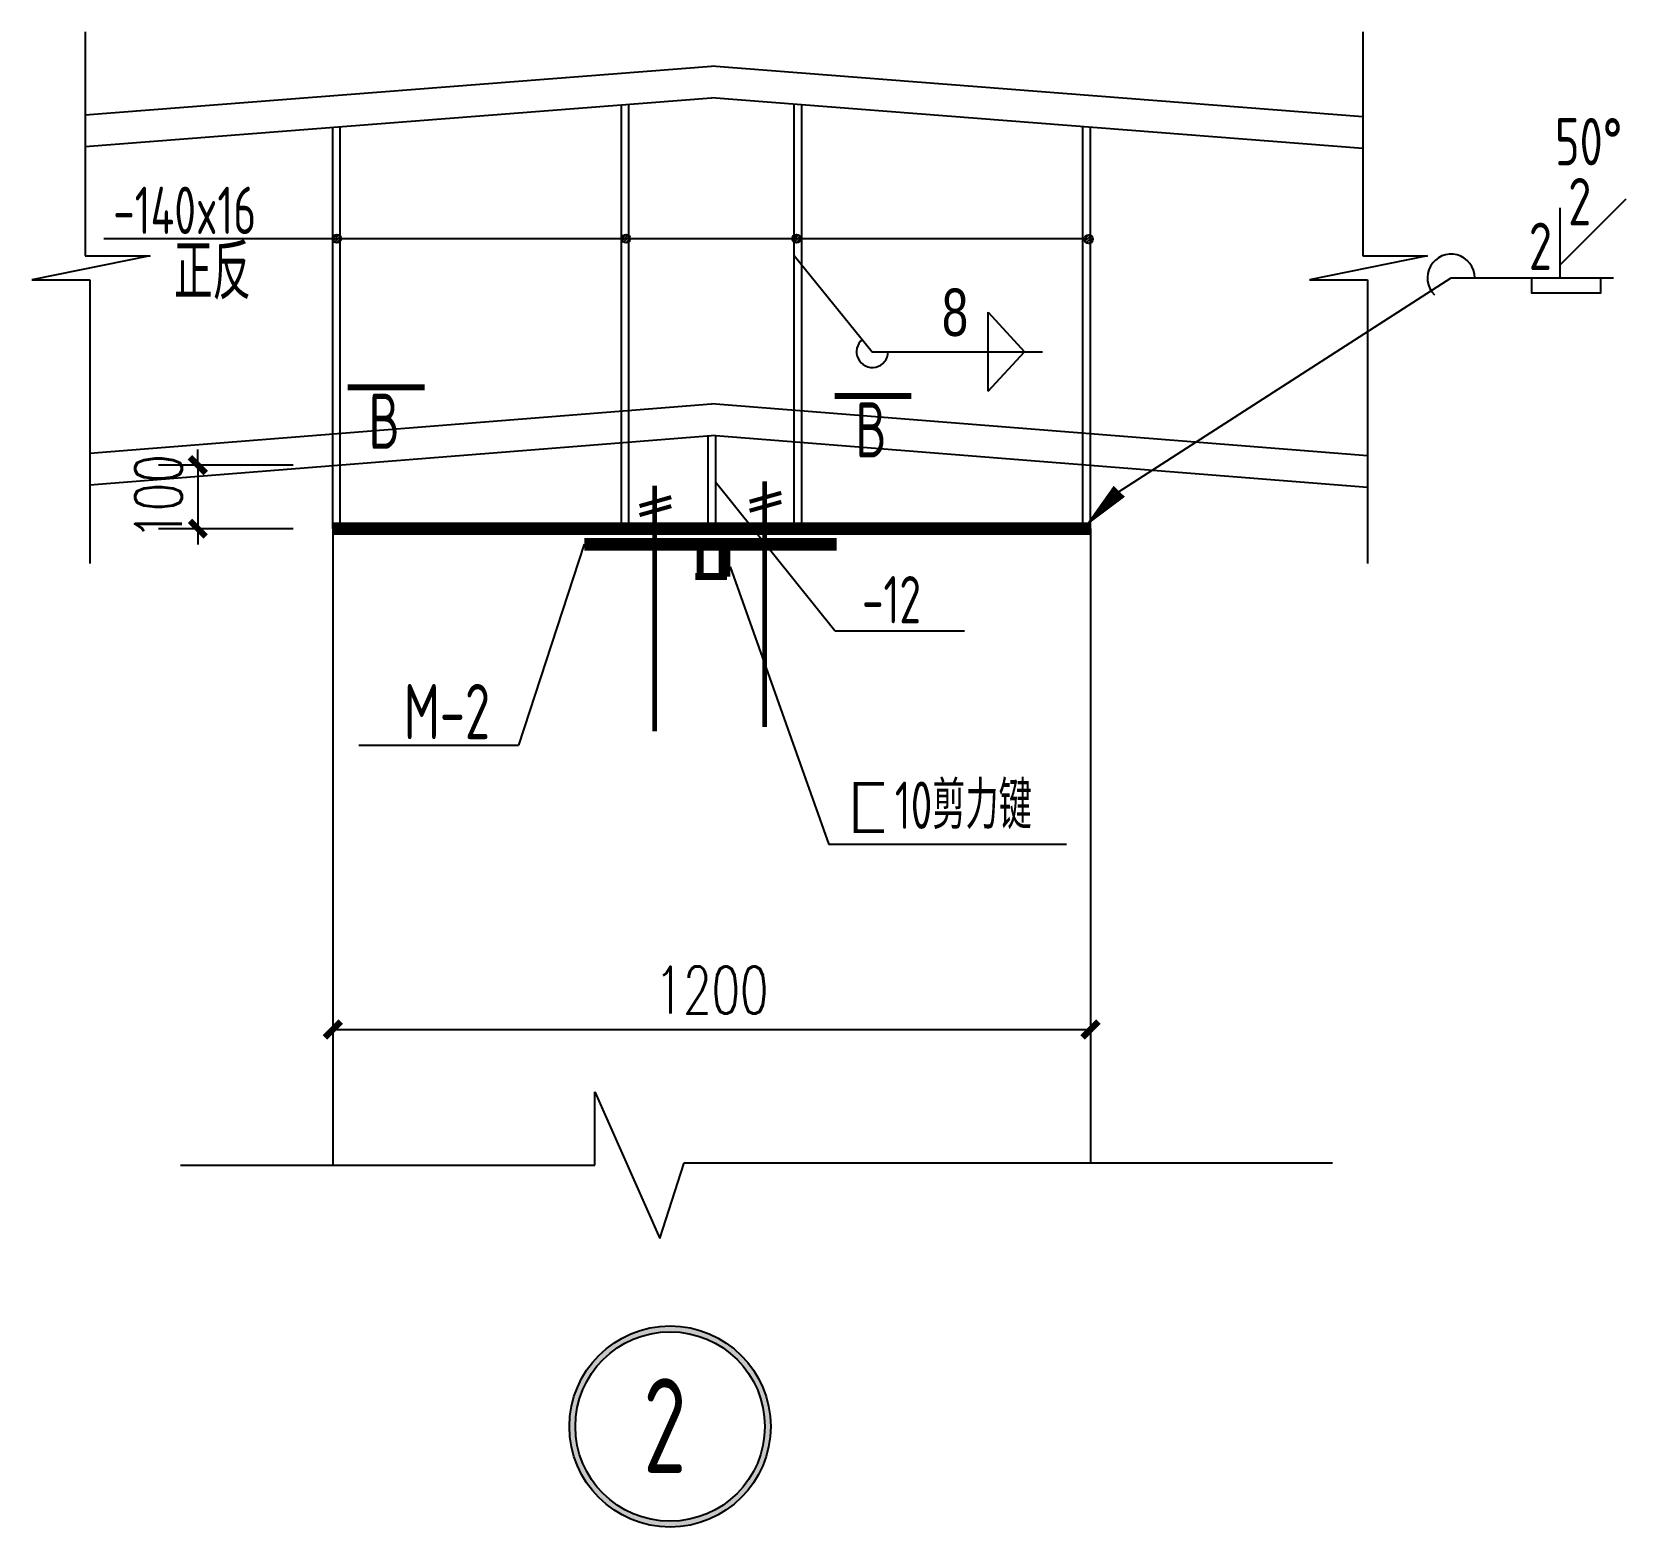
# Model space of a CAD drawing. Extents: x -73672 to 366960, y -527333 to 140666.
# Drawn here: x 218040 to 228139, y -410563 to -401088 of the extents above; entities that cross this region are included whole.
import ezdxf

# ---------------------------------------------------------------- set-up
doc = ezdxf.new("R2010")
doc.units = 0
doc.header["$LTSCALE"] = 1000
doc.header["$MEASUREMENT"] = 0
for name, pattern in [('CENTERR', [30, 25, -2, 1, -2]), ('CENTERX2', [4, 2.5, -0.5, 0.5, -0.5]), ('DASHED1', [4.5, 3, -1.5])]:
    doc.linetypes.add(name, pattern=pattern)
for name, color, linetype in [('1', 1, 'CENTERX2'), ('10', 7, 'Continuous'), ('116', 1, 'Continuous'), ('1A', 1, 'DASHED1'), ('2', 2, 'CENTERR'), ('AXIS', 3, 'Continuous'), ('Colum', 2, 'Continuous'), ('DIM', 3, 'Continuous'), ('PUB_DIM', 3, 'Continuous'), ('PUB_TEXT', 7, 'Continuous'), ('SYMB', 7, 'Continuous'), ('TEXT', 3, 'Continuous'), ('建-尺寸', 3, 'Continuous'), ('文字', 7, 'Continuous'), ('柱子', 3, 'Continuous')]:
    doc.layers.add(name, color=color, linetype=linetype)
doc.layers.add('Pkpm_层130', color=9, linetype='Continuous', lineweight=18)
doc.styles.add('A-DIM_T3', font='SIMPLEX', dxfattribs={"width": 0.705882, "bigfont": 'GBCBIG'})
doc.styles.add('ACC2', font='gas.shx', dxfattribs={"width": 0.7, "bigfont": 'Tssdchn.shx'})
doc.styles.add('CADF', font='Tssdeng.shx', dxfattribs={"width": 0.7, "bigfont": 'Tssdchn.shx'})
doc.styles.add('PkpmHz', font='Pkpmeng', dxfattribs={"width": 0.7, "bigfont": 'hztxt'})
doc.styles.add('TSSD_Dimension', font='Tssdeng.shx', dxfattribs={"width": 0.7, "bigfont": '1hztxt.shx'})
doc.styles.add('TSSD_Label', font='Tssdeng.shx', dxfattribs={"width": 0.7, "bigfont": 'hztxt.shx'})
doc.styles.add('TSSD_Rein', font='Tssdeng.shx', dxfattribs={"width": 0.7, "bigfont": 'hztxt.shx'})
doc.dimstyles.new('A-DIM-100', dxfattribs={"dimtxt": 297.5, "dimasz": 100, "dimexe": 250, "dimexo": 300, "dimgap": 100, "dimtad": 1, "dimdec": 0, "dimzin": 0, "dimdsep": 46, "dimtxsty": 'A-DIM_T3', "dimblk": 'ARCHTICK', "dimcen": 0.09, "dimclrt": 7, "dimazin": 2, "dimtfac": 1, "dimtdec": 0, "dimtix": 1, "dimtmove": 2, "dimatfit": 3, "dimfxl": 0, "dimtolj": 1, "dimtzin": 0, "dimarcsym": 0})
doc.dimstyles.new('箭头', dxfattribs={"dimtxt": 3.5, "dimasz": 2.5, "dimexe": 1, "dimexo": 1, "dimgap": 1, "dimtad": 1, "dimdec": 0, "dimlfac": 100, "dimdsep": 46, "dimtxsty": 'CADF', "dimcen": 1, "dimclrd": 256, "dimclre": 256, "dimclrt": 256, "dimadec": 0, "dimazin": 0, "dimtfac": 1, "dimtdec": 0, "dimtix": 1, "dimtmove": 2, "dimatfit": 3, "dimfxl": 0, "dimlwd": -1, "dimlwe": -1, "dimarcsym": 0})

# ---------------------------------------------------------------- blocks, each defined once
blk = doc.blocks.new('_ArchTick')
at = {"color": 0, "linetype": 'ByBlock', "const_width": 0.4}
blk.add_lwpolyline([(-0.5, -0.5), (0.5, 0.5)], dxfattribs=at)
blk = doc.blocks.new('*D9078')
at = {"layer": 'Defpoints', "color": 0}
for p in [(219994, -403834), (219091, -404236), (219994, -404236)]:
    blk.add_point(p, dxfattribs=at)
at = {"layer": '建-尺寸', "color": 0, "lineweight": -2}
for p, q in [((219091, -403834), (219091, -403734)), ((219694, -403834), (218841, -403834)), ((219091, -403834), (219091, -404236)), ((219694, -404236), (218841, -404236)), ((219091, -404236), (219091, -404336))]:
    blk.add_line(p, q, dxfattribs=at)
at = {"layer": '建-尺寸', "color": 0, "linetype": 'ByBlock', "lineweight": -2, "xscale": 100, "yscale": 100, "zscale": 100}
for p, rotation in [((219091, -403834), 270), ((219091, -404236), 90)]:
    blk.add_blockref('_ArchTick', p, dxfattribs=dict(at, rotation=rotation))
at = {"layer": '建-尺寸', "color": 7, "insert": (218842, -404035), "char_height": 297.5, "attachment_point": 5, "rotation": 90, "style": 'A-DIM_T3'}
blk.add_mtext('\\A1;100', dxfattribs=at)
blk = doc.blocks.new('*D9088')
at = {"layer": 'Defpoints', "color": 0}
for p in [(219946, -406252), (224746, -406252), (224746, -407409)]:
    blk.add_point(p, dxfattribs=at)
at = {"layer": '建-尺寸', "color": 0, "lineweight": -2}
for p, q in [((219946, -406552), (219946, -407659)), ((224746, -406552), (224746, -407659)), ((219946, -407409), (224746, -407409))]:
    blk.add_line(p, q, dxfattribs=at)
at = {"layer": '建-尺寸', "color": 0, "linetype": 'ByBlock', "lineweight": -2, "xscale": 100, "yscale": 100, "zscale": 100, "rotation": 180}
blk.add_blockref('_ArchTick', (219946, -407409), dxfattribs=at)
at = {"layer": '建-尺寸', "color": 0, "linetype": 'ByBlock', "lineweight": -2, "xscale": 100, "yscale": 100, "zscale": 100}
blk.add_blockref('_ArchTick', (224746, -407409), dxfattribs=at)
at = {"layer": '建-尺寸', "color": 7, "insert": (222346, -407160), "char_height": 297.5, "attachment_point": 5, "style": 'A-DIM_T3'}
blk.add_mtext('\\A1;1200', dxfattribs=at)

msp = doc.modelspace()

# ---------------------------------------------------------------- hatches: boundary and pattern name
at = {"layer": '1A', "linetype": 'Continuous', "ltscale": 0.05}
h = msp.add_hatch(dxfattribs=at)
h.set_pattern_fill('ANSI31', color=0, scale=100, style=0)
h.set_pattern_definition([(45, (-96916086.765, 10152802.341), (-8.8388347648, 8.8388347648), [])])
h.paths.add_polyline_path([(219998.82, -402398.42, 1), (219944.57, -402398.42)])
h.paths.add_polyline_path([(219944.57, -402398.42, 1), (219998.82, -402398.42)])
h = msp.add_hatch(dxfattribs=at)
h.set_pattern_fill('ANSI31', color=0, scale=100, style=0)
h.set_pattern_definition([(45, (-96914254.871, 10152802.341), (-8.8388347648, 8.8388347648), [])])
h.paths.add_polyline_path([(221776.47, -402398.42), (221830.71, -402398.42, 1)])
h.paths.add_polyline_path([(221830.71, -402398.42), (221776.47, -402398.42, 1)])
h = msp.add_hatch(dxfattribs=at)
h.set_pattern_fill('ANSI31', color=0, scale=100, style=0)
h.set_pattern_definition([(45, (-96913174.796, 10152802.341), (-8.8388347648, 8.8388347648), [])])
h.paths.add_polyline_path([(222856.54, -402398.42), (222910.79, -402398.42, 1)])
h.paths.add_polyline_path([(222910.79, -402398.42), (222856.54, -402398.42, 1)])
h = msp.add_hatch(dxfattribs=at)
h.set_pattern_fill('ANSI31', color=0, scale=100, style=0)
h.set_pattern_definition([(45, (-96911323.766, 10152799.111), (-8.8388347648, 8.8388347648), [])])
h.paths.add_polyline_path([(224707.57, -402401.65), (224761.82, -402401.65, 1)])
h.paths.add_polyline_path([(224761.82, -402401.65), (224707.57, -402401.65, 1)])
at = {"layer": 'TEXT'}
h = msp.add_hatch(color=256, dxfattribs=at)
h.paths.add_polyline_path([(221445.26, -409925.07, 1), (222720.26, -409925.07, 1)])
h.paths.add_polyline_path([(222682.76, -409925.07, -1), (221482.76, -409925.07, -1)], flags=16)

# ---------------------------------------------------------------- linework, layer by layer
at = {"color": 0}
for p, q in [((218378.35, -401088.01, 287.21), (218378.35, -402506.46, 287.21)), ((226472.08, -401088.01, 287.21), (226472.08, -402506.46, 287.21)), ((221774.43, -404235.74, 287.21), (221774.43, -401551.06, 287.21)), ((221822.43, -404235.74, 287.21), (221822.43, -401547.35, 287.21)), ((222869.21, -404235.74, 287.21), (222869.21, -401547.35, 287.21)), ((222917.21, -404235.74, 287.21), (222917.21, -401551.06, 287.21)), ((219945.82, -404235.74, 287.21), (219945.82, -401692.57, 287.21)), ((219993.82, -404235.74, 287.21), (219993.82, -401688.86, 287.21)), ((224697.82, -404235.74, 287.21), (224697.82, -401688.86, 287.21)), ((224745.82, -404235.74, 287.21), (224745.82, -401692.57, 287.21)), ((218788.51, -402506.46, 287.21), (218039.76, -402659.87, 287.21)), ((218378.35, -402506.46, 287.21), (218788.51, -402506.46, 287.21)), ((226882.23, -402506.46, 287.21), (226133.48, -402659.87, 287.21)), ((226472.08, -402506.46, 287.21), (226882.23, -402506.46, 287.21)), ((218039.76, -402659.87, 287.21), (218406.93, -402659.87, 287.21)), ((218406.93, -402659.87, 287.21), (218406.93, -404455.63, 287.21)), ((226133.48, -402659.87, 287.21), (226500.65, -402659.87, 287.21)), ((226500.65, -402659.87, 287.21), (226500.65, -404455.63, 287.21)), ((222321.82, -403645.69, -112.79), (222321.82, -404235.74, 287.21)), ((222369.82, -403645.69, -112.79), (222369.82, -404235.74, 287.21)), ((223126.36, -404883.69), (222369.82, -403940.72, 87.21)), ((219945.82, -404235.74, 287.21), (224745.82, -404235.74, 287.21)), ((221539.15, -404334.54, 287.21), (221121.78, -405607.92, 24.28)), ((221606.79, -408268.31, 287.21), (221606.79, -407803.47, 287.21)), ((221606.79, -407803.47, 287.21), (222016.95, -408733.16, 287.21)), ((218981.8, -408268.31, 287.21), (221606.79, -408268.31, 287.21)), ((222016.95, -408733.16, 287.21), (222171.02, -408253.97, 287.21)), ((222171.02, -408253.97, 287.21), (226278.98, -408253.97, 287.21))]:
    msp.add_line(p, q, dxfattribs=at)
for p, q in [((219945.82, -404235.74, 287.21), (219945.82, -408268.31, 287.21)), ((224745.82, -404235.74, 287.21), (224745.82, -408253.97, 287.21)), ((223126.36, -404883.69), (223947.48, -404883.69))]:
    msp.add_line(p, q)
at = {"color": 0, "ltscale": 0.05, "elevation": 0}
msp.add_lwpolyline([(227542.5, -402646.35), (227977.94, -402646.35), (227977.94, -402744.69), (227542.5, -402744.69)], close=True, dxfattribs=at)
at = {"color": 3, "linetype": 'Continuous', "const_width": 26}
for points in [[(221889.32, -404092.76), (222090.1, -404036.11)], [(221889.32, -404149.8), (222090.09, -404093.14)], [(222586.58, -404122.45), (222787.35, -404065.8)], [(222586.59, -404065.42), (222787.36, -404008.76)]]:
    msp.add_lwpolyline(points, dxfattribs=at)
at = {"color": 0, "const_width": 80, "elevation": 287.21}
for points in [[(219945.82, -404235.74), (224745.82, -404235.74)], [(221539.15, -404334.54), (223139.15, -404334.54)]]:
    msp.add_lwpolyline(points, dxfattribs=at)
at = {"layer": '1', "linetype": 'ByBlock'}
msp.add_arc((227030.51, -402646.35), 150, 0, 225.747421, dxfattribs=at)
at = {"layer": '10', "color": 3, "linetype": 'Continuous'}
for points, const_width in [([(220040.35, -403340.28), (220527.87, -403340.28)], 39), ([(223124.71, -403394.97), (223612.23, -403394.97)], 39), ([(221984.96, -403962.68), (221984.96, -405520.02)], 30), ([(222682.22, -403935.34), (222682.22, -405492.68)], 30)]:
    msp.add_lwpolyline(points, dxfattribs=dict(at, const_width=const_width))
msp.add_lwpolyline([(224706.78, -404226.95, 0, 100, 0), (224928.44, -403999.43, 30, 30, 0)], format="xyseb", dxfattribs=at)
msp.add_arc((223363.81, -403114.72), 100, 128.540159, 0, dxfattribs=at)
at = {"layer": '116', "const_width": 45, "elevation": -7.79}
for points in [[(222273.02, -404339.66), (222273.02, -404539.66)], [(222413.02, -404339.66), (222413.02, -404539.66)], [(222443.02, -404339.66), (222443.02, -404539.66)], [(222243.02, -404539.66), (222443.02, -404539.66)]]:
    msp.add_lwpolyline(points, dxfattribs=at)
at = {"layer": '1A', "color": 0, "linetype": 'Continuous', "ltscale": 0.05}
for centre in [(219971.7, -402398.42, 287.21), (221803.59, -402398.42, 287.21), (222883.66, -402398.42, 287.21), (224734.69, -402401.65, 287.21)]:
    msp.add_circle(centre, 27.12, dxfattribs=at)
at = {"layer": '2'}
for p, q in [((227722.3, -402646.35), (227722.3, -402202.87)), ((224098.05, -402864.72), (224328.44, -403114.72)), ((224098.05, -403364.72), (224098.05, -402864.72)), ((224098.05, -403364.72), (224328.44, -403114.72))]:
    msp.add_line(p, q, dxfattribs=at)
at = {"layer": 'AXIS', "color": 3, "linetype": 'Continuous'}
msp.add_line((220111.63, -405607.92), (221121.78, -405607.92), dxfattribs=at)
at = {"layer": 'Colum'}
msp.add_line((227030.51, -402646.35), (228059.06, -402646.35), dxfattribs=at)
at = {"layer": 'DIM'}
msp.add_lwpolyline([(222869.21, -402504.21), (223363.81, -403114.72), (224442.84, -403114.72)], dxfattribs=at)
msp.add_solid([(222386.06, -401908.49), (222384.81, -401906.28), (222386.71, -401907.96)], dxfattribs=at)
at = {"layer": 'PUB_DIM', "const_width": 24, "elevation": 287.21}
msp.add_lwpolyline([(223438.58, -405852.98), (223258.58, -405852.98), (223258.58, -406152.98), (223438.58, -406152.98)], dxfattribs=at)
at = {"layer": 'TEXT'}
for p, q in [((227722.3, -402563.49), (228139.44, -402146.35)), ((224729.91, -402398.42, 287.21), (218495.84, -402398.42, 287.21))]:
    msp.add_line(p, q, dxfattribs=at)
for radius in [637.5, 600]:
    msp.add_circle((222082.76, -409925.07), radius, dxfattribs=at)
at = {"layer": '文字'}
for p in [(222463.9, -404478.29, 287.21), (224593.5, -406237.24, 287.21)]:
    msp.add_line(p, (223088.9, -406237.24, 287.21), dxfattribs=at)
at = {"layer": '柱子'}
for p, q in [((218378.35, -401613.41, 287.21), (222345.82, -401305.85, 287.21)), ((226472.08, -401625.72, 287.21), (222345.82, -401305.85, 287.21)), ((218378.35, -401813.87, 287.21), (222345.82, -401506.85, 287.21)), ((226472.08, -401826.16, 287.21), (222345.82, -401506.85, 287.21)), ((218406.93, -403756.61, -95.74), (222345.82, -403444.69, -112.79)), ((226500.65, -403773.71, -94.8), (222345.82, -403444.69, -112.79)), ((218406.93, -403957.61, -95.74), (222345.82, -403645.69, -112.79)), ((226500.65, -403974.71, -94.8), (222345.82, -403645.69, -112.79))]:
    msp.add_line(p, q, dxfattribs=at)

# ---------------------------------------------------------------- texts
at = {"layer": 'Pkpm_层130', "style": 'PkpmHz', "width": 0.7}
msp.add_text('10剪力键', height=300, dxfattribs=at).set_placement((223506.79, -406138.35, 287.21))
at = {"layer": 'PUB_TEXT', "style": 'TSSD_Dimension', "width": 0.7}
for p in [(220172.5, -403729.72), (223256.87, -403784.41)]:
    msp.add_text('B', height=350, dxfattribs=at).set_placement(p)
at = {"layer": 'SYMB', "style": 'ACC2', "width": 0.75}
msp.add_text('8', height=300, dxfattribs=at).set_placement((223804.42, -403014.72))
at = {"layer": 'TEXT'}
for s, height, style, width, p in [('50%%D', 300, 'TSSD_Label', 0.75, (227688.58, -401933.61)), ('-140x16', 300, 'TSSD_Dimension', 0.7, (218554.83, -402368.84, 287.21)), ('2', 300, 'TSSD_Label', 0.75, (227772.3, -402313.78)), ('2', 300, 'TSSD_Label', 0.75, (227523.08, -402596.64)), ('正反', 350, 'TSSD_Rein', 0.7, (218939.09, -402784.3, 108.97)), ('-12', 300, 'TSSD_Rein', 0.7, (223298.84, -404836.1)), ('M-2', 350, 'TSSD_Rein', 0.7, (220395.97, -405569.8)), ('2', 600, 'TSSD_Dimension', 0.7, (221912.83, -410219.31))]:
    msp.add_text(s, height=height, dxfattribs=dict(at, style=style, width=width)).set_placement(p)

# ---------------------------------------------------------------- dimensions: what is measured, and where the dimension line sits
at = {"layer": '建-尺寸', "color": 0}
for p1, p2, distance, text, picture, middle in [((219993.82, -403834.49), (219993.82, -404235.74), -902.98, '100', '*D9078', (218842.09, -404035.12)), ((219945.82, -406252.03), (224745.82, -406252.03), -1156.63, '1200', '*D9088', (222345.82, -407159.91))]:
    dim = msp.add_aligned_dim(p1=p1, p2=p2, distance=distance, text=text, dimstyle='A-DIM-100', dxfattribs=at)
    dim.commit()
    dim.dimension.update_dxf_attribs({"geometry": picture, "text_midpoint": middle})

# ---------------------------------------------------------------- leaders
at = {"layer": 'DIM'}
msp.add_leader([(224928.44, -403999.43), (227030.51, -402646.35), (228059.06, -402646.35)], dimstyle='箭头', override={"dimscale": 1, "dimtad": 0}, dxfattribs=at)

doc.saveas('drawing.dxf')
